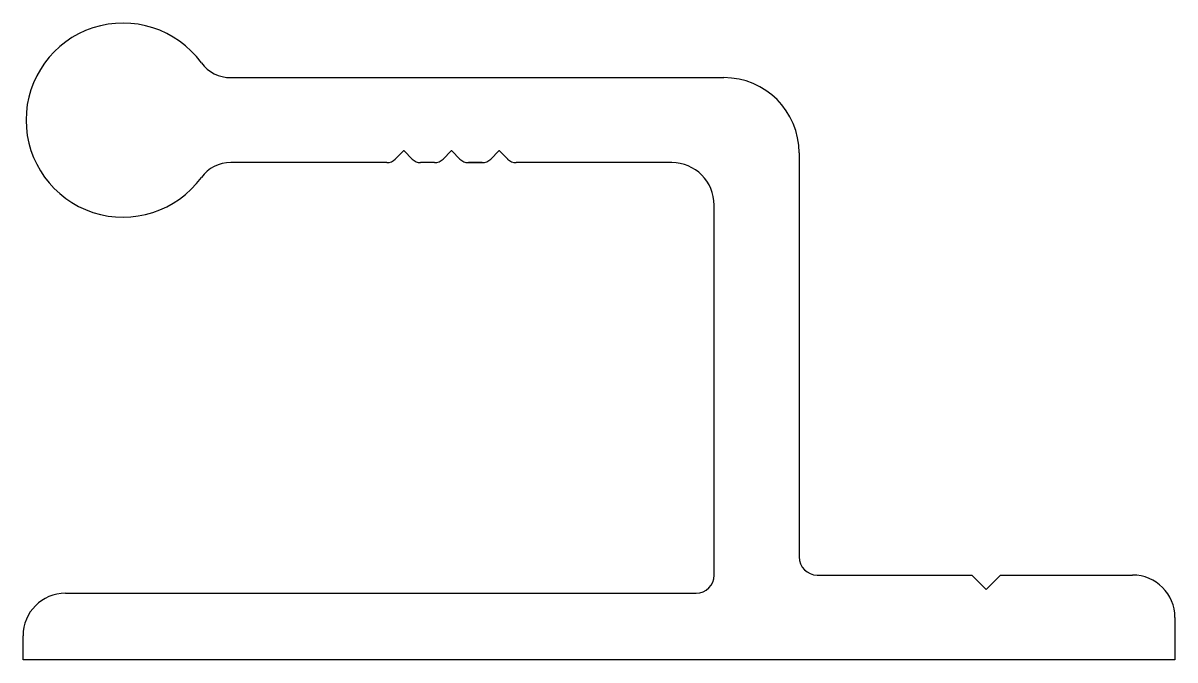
# Model space of a CAD drawing. Header units: inches. Extents: x -13.4 to 10.8, y 0.1 to 13.5.
import ezdxf

# ---------------------------------------------------------------- set-up
doc = ezdxf.new("R2010")
doc.units = ezdxf.units.IN
doc.header["$MEASUREMENT"] = 0

msp = doc.modelspace()

# ---------------------------------------------------------------- linework, layer by layer
at = {"color": 7, "linetype": 'Continuous'}
for p, q in [((-9.006, 12.32), (1.325, 12.32)), ((-5.387, 10.787), (-5.558, 10.616)), ((-5.204, 10.616), (-5.375, 10.787)), ((-4.387, 10.787), (-4.558, 10.616)), ((-4.204, 10.616), (-4.375, 10.787)), ((-3.387, 10.787), (-3.558, 10.616)), ((-3.204, 10.616), (-3.375, 10.787)), ((2.9, 10.746), (2.9, 2.287)), ((-5.735, 10.542), (-9.006, 10.542)), ((-4.735, 10.542), (-5.027, 10.542)), ((-3.735, 10.542), (-4.028, 10.542)), ((-4.028, 10.542), (-3.735, 10.542)), ((-3.735, 10.542), (-4.028, 10.542)), ((-4.028, 10.542), (-3.735, 10.542)), ((-3.735, 10.542), (-4.028, 10.542)), ((0.233, 10.542), (-3.028, 10.542)), ((-3.028, 10.542), (-3.028, 10.542)), ((1.122, 1.906), (1.122, 9.653)), ((3.281, 1.906), (6.519, 1.906)), ((6.519, 1.906), (6.819, 1.606)), ((6.819, 1.606), (7.119, 1.906)), ((7.119, 1.906), (9.885, 1.906)), ((-12.467, 1.525), (0.741, 1.525)), ((10.774, 1.017), (10.774, 0.128)), ((-13.356, 0.128), (-13.356, 0.636)), ((10.774, 0.128), (-13.356, 0.128))]:
    msp.add_line(p, q, dxfattribs=at)
for centre, radius, start, end in [((-11.26, 11.431), 2.032, 36.2215, 323.7785), ((-9.006, 13.082), 0.762, 216.2215, 270), ((1.325, 10.746), 1.575, 360, 90), ((-5.381, 10.781), 0.008, 45, 135), ((-4.381, 10.781), 0.008, 45, 135), ((-3.381, 10.781), 0.008, 45, 135), ((-9.006, 9.78), 0.762, 90, 143.7785), ((-5.735, 10.792), 0.25, 270, 315), ((-5.027, 10.792), 0.25, 225, 270), ((-4.735, 10.792), 0.25, 270, 315), ((-4.028, 10.792), 0.25, 225, 270), ((-3.735, 10.792), 0.25, 270, 315), ((-3.028, 10.792), 0.25, 225, 270), ((0.233, 9.653), 0.889, 0, 90), ((3.281, 2.287), 0.381, 180, 270), ((0.741, 1.906), 0.381, 270, 0), ((9.885, 1.017), 0.889, 360, 90), ((-12.467, 0.636), 0.889, 90, 180)]:
    msp.add_arc(centre, radius, start, end, dxfattribs=at)

doc.saveas('drawing.dxf')
